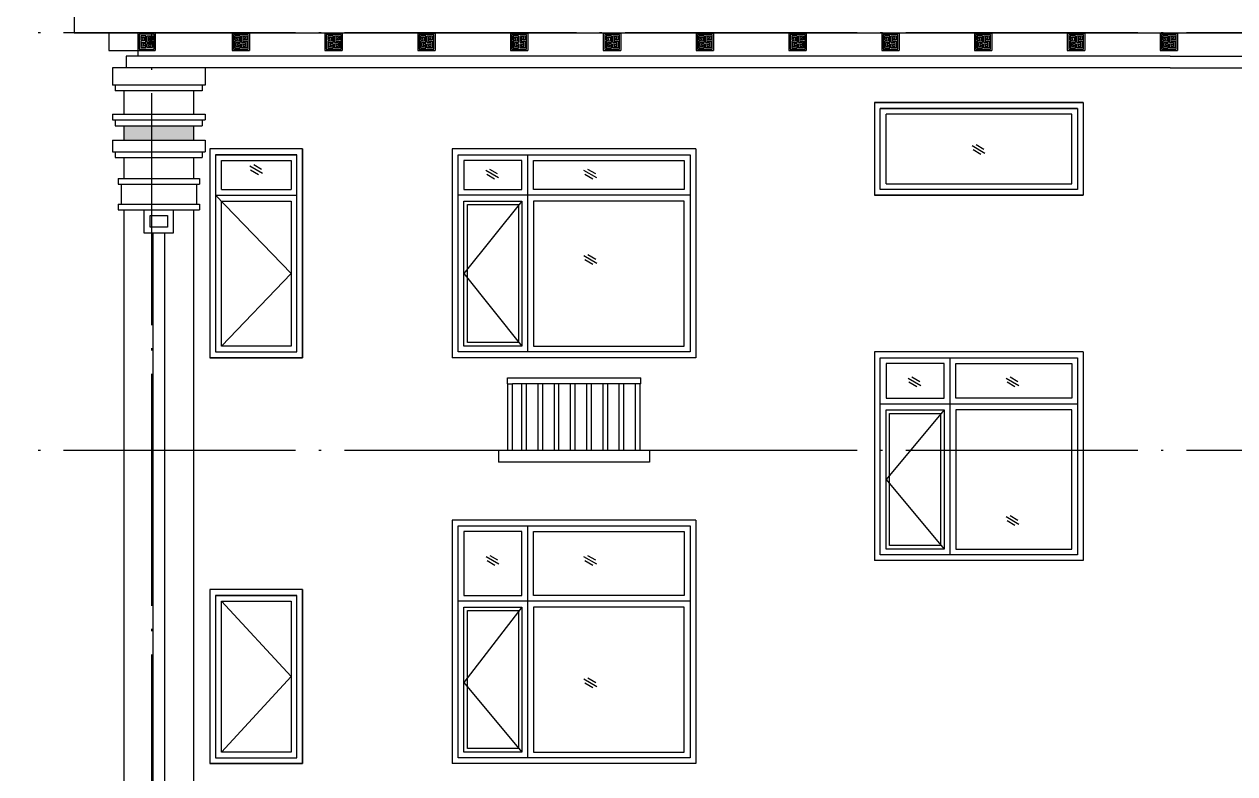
# Model space of a CAD drawing. Extents: x 44111 to 90315, y 4379 to 151689.
# Drawn here: x 60643 to 71079, y 97068 to 103531 of the extents above; entities that cross this region are included whole.
import ezdxf

# ---------------------------------------------------------------- set-up
doc = ezdxf.new("R2010")
doc.units = 0
doc.header["$LTSCALE"] = 1000
doc.header["$MEASUREMENT"] = 0
doc.linetypes.add('DOTE', pattern=[2.42, 2, -0.2, 0.02, -0.2])
for name, color, linetype in [('A-DOTE', 1, 'DOTE'), ('A-立面外墙材料填充', 8, 'Continuous'), ('A-立面看线', 50, 'Continuous'), ('J-LM-外墙材料分色', 249, 'Continuous'), ('J-LM-门窗框', 157, 'Continuous'), ('J-LM-门窗洞', 35, 'Continuous'), ('填充墙体', 8, 'Continuous')]:
    doc.layers.add(name, color=color, linetype=linetype)
doc.layers.add('细线', color=8, linetype='Continuous', lineweight=0)

# ---------------------------------------------------------------- blocks, each defined once
blk = doc.blocks.new('玻璃填')
for p, q in [((-55, -32), (55, 32)), ((-47, 2), (21, 42)), ((-21, -42), (47, -2))]:
    blk.add_line(p, q)

msp = doc.modelspace()

# ---------------------------------------------------------------- hatches: boundary and pattern name
at = {"layer": 'J-LM-外墙材料分色'}
h = msp.add_hatch(dxfattribs=at)
h.set_pattern_fill('大理石', color=159, scale=50)
h.set_pattern_definition([(41.9872125, (-591259.077, 755447.22), (299.9999956, 225.0000049), [4.804866, -1004.216925]), (68.1985905, (-591330.505, 755439.72), (149.9999999, 450.0000002), [17.30946, -1194.35262]), (60.945396, (-591334.077, 755431.15), (149.99998994, 225.0000064), [7.35402, -1536.99045]), (90, (-591330.5, 755437.58), (150, -9e-15), [2.142857, -222.85713]), (71.565051, (-591260.505, 755442.936), (3e-07, 225.0000005), [4.51754, -469.824105]), (171.469234, (-591260.505, 755442.936), (-149.9999995, 1.4e-06), [7.222767, -1509.5583]), (79.215702, (-591270.505, 755429.007), (150.00000075, 900.0000004), [15.269685, -1588.04715]), (62.1329961, (-591383.3624, 755497.5784), (599.99999271, 1125.0000044), [35.147284, -7345.78245]), (0, (-591381.2, 755530.57), (0, 225), [0, -150]), (64.9831065, (-591284.077, 755571.507), (300.00000076, 674.99999954), [23.647065, -2459.2947]), (81.4391104, (-591226.2196, 755482.5784), (299.999999483, 2024.99998723), [33.588522, -7020.0009]), (82.8749836, (-591309.077, 755502.936), (149.99999099, 1125.00000113), [17.276266, -3610.7397]), (76.75948, (-591324.077, 755455.793), (150.00000146, 674.99999948), [37.42339, -3892.0326]), (0, (-591347.46, 755455.9), (0, 225), [0, -150]), (0, (-591345.05, 755453.5), (0, 225), [0, -150]), (0, (-591328.18, 755465.54), (0, 225), [0, -150]), (0, (-591333, 755492.03), (0, 225), [0, -150]), (59.0362434, (-591315.505, 755492.221), (149.99998805, 225.00000645), [12.494896, -2611.4334]), (0, (-591309.1, 755502.52), (0, 225), [0, -150]), (0, (-591328.18, 755494.44), (0, 225), [0, -150]), (0, (-591320.95, 755508.9), (0, 225), [0, -150]), (0, (-591328.18, 755487.21), (0, 225), [0, -150]), (50.194429, (-591241.22, 755471.864), (150.0000001, 225.0000001), [5.57875, -1165.9587]), (90, (-591241.22, 755465.44), (150, -9e-15), [6.42857, -218.57142]), (43.6677801, (-591249.077, 755457.936), (450.00000034, 449.99999912), [10.862076, -2270.1738]), (90, (-591249.08, 755455.8), (150, -9e-15), [2.142857, -222.85713]), (39.805571, (-591255.505, 755450.436), (299.99999284, 225.00000885), [8.368125, -1748.93805]), (0, (-591277.57, 755465.54), (0, 225), [0, -150]), (0, (-591240.9, 755472.33), (0, 225), [0, -150]), (0, (-591240.9, 755472.33), (0, 225), [0, -150]), (29.3577535, (-591237.648, 755476.15), (449.9999991, 225.0000013), [13.112542, -1363.704435]), (0, (-591241.41, 755487.21), (0, 225), [0, -150]), (146.309932, (-591284.077, 755571.507), (-300.00000184, 224.9999961), [15.452362, -1607.0457]), (8.1301023, (-591300.505, 755541.507), (1499.99998944, 224.99999867), [15.152287, -3166.8282]), (47.8624052, (-591334.077, 755537.221), (600.000000265, 674.999999374), [20.22829, -4227.71235]), (14.6208739, (-591366.934, 755528.65), (899.99999752, 225.00000939), [33.956755, -3531.5025]), (0, (-591354.7, 755542.6), (0, 225), [0, -150]), (18.4349488, (-591306.934, 755520.078), (600.00000006, 224.9999993), [6.77631, -1416.248625]), (16.699244, (-591300.505, 755522.22), (149.999997, 1.24e-05), [3.72868, -779.294295]), (101.093723, (-591296.934, 755523.293), (-300.00000262, 1574.99998526), [18.561123, -3879.2748]), (0, (-591316.13, 755532.98), (0, 225), [0, -150]), (0, (-591300.58, 755541.93), (0, 225), [0, -150]), (0, (-591320.95, 755516.12), (0, 225), [0, -150]), (0, (-591340.23, 755564.29), (0, 225), [0, -150]), (0, (-591347.46, 755554.65), (0, 225), [0, -150]), (44.1449026, (-591309.077, 755568.293), (450.00000077, 449.99999998), [16.92194, -3536.6853]), (54.5829447, (-591320.505, 755552.221), (150.00000042, 224.99999911), [19.720626, -4121.6106]), (0, (-591308.87, 755568.44), (0, 225), [0, -150]), (0, (-591330.6, 755557.06), (0, 225), [0, -150]), (0, (-591308.87, 755568.44), (0, 225), [0, -150]), (0, (-591320.48, 755551.87), (0, 225), [0, -150]), (75.0685828, (-591285.505, 755543.65), (150, 675.0000002), [5.544348, -1158.76875]), (90, (-591284.08, 755549), (150, -9e-15), [22.5, -202.5]), (50.194429, (-591257.648, 755643.293), (150.0000001, 225.0000001), [5.57875, -1165.9587]), (0, (-591299.26, 755595.6), (0, 225), [0, -150]), (0, (-591294.44, 755593.2), (0, 225), [0, -150]), (0, (-591313.72, 755598), (0, 225), [0, -150]), (0, (-591289.62, 755624.5), (0, 225), [0, -150]), (53.1301023, (-591274.077, 755611.15), (150.00000021, 224.99999986), [10.714286, -2239.28565]), (90, (-591274.08, 755592.94), (150, -9e-15), [18.214285, -206.78571]), (0, (-591274.05, 755593.3), (0, 225), [0, -150]), (23.1985905, (-591262.648, 755641.15), (450.0000003, 225.0000001), [5.43984, -1136.926125]), (66.037511, (-591264.077, 755637.936), (150, 449.9999997), [3.51745, -735.14688]), (66.037511, (-591265.505, 755634.72), (150, 449.9999997), [3.51745, -735.14688]), (81.8698976, (-591267.648, 755619.721), (150.00000065, 1125.00000011), [15.152287, -3166.8282]), (90, (-591254.08, 755647.58), (150, -9e-15), [5.357144, -219.642855]), (0, (-591270.55, 755655.08), (0, 225), [0, -150])])
h.paths.add_polyline_path([(62103, 102656), (61743, 102656), (61743, 102531), (62103, 102531)])
h.paths.add_polyline_path([(61743, 102656), (61503, 102656), (61503, 102531), (61743, 102531)])
h.paths.add_polyline_path([(75743, 102656), (75503, 102656), (75503, 102531), (75743, 102531)])
h.paths.add_polyline_path([(75503, 102656), (75143, 102656), (75143, 102531), (75503, 102531)])

# ---------------------------------------------------------------- linework, layer by layer
at = {"layer": 'A-DOTE'}
for p, q in [((77503, 103456), (53743, 103456)), ((61743, 91257), (61743, 103456)), ((77503, 99856), (53743, 99856))]:
    msp.add_line(p, q, dxfattribs=at)
at = {"layer": 'A-立面外墙材料填充'}
for p, q in [((61623, 103457), (61623, 103456)), ((61623, 103456), (61623, 103306)), ((61623, 103456), (61623, 103306)), ((61623, 103456), (61773, 103456)), ((61634, 103445), (61634, 103317)), ((61634, 103445), (61634, 103317)), ((61762, 103445), (61634, 103445)), ((61692, 103432), (61647, 103432)), ((61647, 103432), (61647, 103398)), ((61692, 103375), (61692, 103432)), ((61692, 103375), (61692, 103432)), ((61704, 103375), (61704, 103432)), ((61704, 103432), (61750, 103432)), ((61704, 103375), (61704, 103432)), ((61750, 103432), (61750, 103398)), ((61762, 103317), (61762, 103445)), ((61762, 103317), (61762, 103445)), ((61773, 103456), (61773, 103306)), ((61773, 103456), (61773, 103306)), ((62435, 103455), (62435, 103305)), ((62435, 103455), (62585, 103455)), ((62447, 103443), (62447, 103316)), ((62574, 103443), (62447, 103443)), ((62505, 103431), (62459, 103431)), ((62459, 103431), (62459, 103397)), ((62505, 103374), (62505, 103431)), ((62517, 103431), (62562, 103431)), ((62517, 103374), (62517, 103431)), ((62562, 103431), (62562, 103397)), ((62574, 103316), (62574, 103443)), ((62585, 103455), (62585, 103305)), ((63235, 103455), (63235, 103305)), ((63235, 103455), (63385, 103455)), ((63247, 103443), (63247, 103316)), ((63374, 103443), (63247, 103443)), ((63305, 103431), (63259, 103431)), ((63259, 103431), (63259, 103397)), ((63305, 103374), (63305, 103431)), ((63317, 103431), (63362, 103431)), ((63317, 103374), (63317, 103431)), ((63362, 103431), (63362, 103397)), ((63374, 103316), (63374, 103443)), ((63385, 103455), (63385, 103305)), ((64035, 103455), (64035, 103305)), ((64035, 103455), (64185, 103455)), ((64047, 103443), (64047, 103316)), ((64174, 103443), (64047, 103443)), ((64105, 103431), (64059, 103431)), ((64059, 103431), (64059, 103397)), ((64105, 103374), (64105, 103431)), ((64117, 103431), (64162, 103431)), ((64117, 103374), (64117, 103431)), ((64162, 103431), (64162, 103397)), ((64174, 103316), (64174, 103443)), ((64185, 103455), (64185, 103305)), ((64835, 103455), (64835, 103305)), ((64835, 103455), (64985, 103455)), ((64847, 103443), (64847, 103316)), ((64974, 103443), (64847, 103443)), ((64905, 103431), (64859, 103431)), ((64859, 103431), (64859, 103397)), ((64905, 103374), (64905, 103431)), ((64917, 103431), (64962, 103431)), ((64917, 103374), (64917, 103431)), ((64962, 103431), (64962, 103397)), ((64974, 103316), (64974, 103443)), ((64985, 103455), (64985, 103305)), ((65635, 103455), (65635, 103305)), ((65635, 103455), (65785, 103455)), ((65647, 103443), (65647, 103316)), ((65774, 103443), (65647, 103443)), ((65705, 103431), (65659, 103431)), ((65659, 103431), (65659, 103397)), ((65705, 103374), (65705, 103431)), ((65717, 103431), (65762, 103431)), ((65717, 103374), (65717, 103431)), ((65762, 103431), (65762, 103397)), ((65774, 103316), (65774, 103443)), ((65785, 103455), (65785, 103305)), ((66435, 103455), (66435, 103305)), ((66435, 103455), (66585, 103455)), ((66447, 103443), (66447, 103316)), ((66574, 103443), (66447, 103443)), ((66505, 103431), (66459, 103431)), ((66459, 103431), (66459, 103397)), ((66505, 103374), (66505, 103431)), ((66517, 103431), (66562, 103431)), ((66517, 103374), (66517, 103431)), ((66562, 103431), (66562, 103397)), ((66574, 103316), (66574, 103443)), ((66585, 103455), (66585, 103305)), ((67235, 103455), (67235, 103305)), ((67235, 103455), (67385, 103455)), ((67247, 103443), (67247, 103316)), ((67374, 103443), (67247, 103443)), ((67305, 103431), (67259, 103431)), ((67259, 103431), (67259, 103397)), ((67305, 103374), (67305, 103431)), ((67317, 103431), (67362, 103431)), ((67317, 103374), (67317, 103431)), ((67362, 103431), (67362, 103397)), ((67374, 103316), (67374, 103443)), ((67385, 103455), (67385, 103305)), ((68035, 103455), (68035, 103305)), ((68035, 103455), (68185, 103455)), ((68047, 103443), (68047, 103316)), ((68174, 103443), (68047, 103443)), ((68105, 103431), (68059, 103431)), ((68059, 103431), (68059, 103397)), ((68105, 103374), (68105, 103431)), ((68117, 103431), (68162, 103431)), ((68117, 103374), (68117, 103431)), ((68162, 103431), (68162, 103397)), ((68174, 103316), (68174, 103443)), ((68185, 103455), (68185, 103305)), ((68835, 103455), (68835, 103305)), ((68835, 103455), (68985, 103455)), ((68847, 103443), (68847, 103316)), ((68974, 103443), (68847, 103443)), ((68905, 103431), (68859, 103431)), ((68859, 103431), (68859, 103397)), ((68905, 103374), (68905, 103431)), ((68917, 103431), (68962, 103431)), ((68917, 103374), (68917, 103431)), ((68962, 103431), (68962, 103397)), ((68974, 103316), (68974, 103443)), ((68985, 103455), (68985, 103305)), ((69635, 103455), (69635, 103305)), ((69635, 103455), (69785, 103455)), ((69647, 103443), (69647, 103316)), ((69774, 103443), (69647, 103443)), ((69705, 103431), (69659, 103431)), ((69659, 103431), (69659, 103397)), ((69705, 103374), (69705, 103431)), ((69717, 103431), (69762, 103431)), ((69717, 103374), (69717, 103431)), ((69762, 103431), (69762, 103397)), ((69774, 103316), (69774, 103443)), ((69785, 103455), (69785, 103305)), ((70435, 103455), (70435, 103305)), ((70435, 103455), (70585, 103455)), ((70447, 103443), (70447, 103316)), ((70574, 103443), (70447, 103443)), ((70505, 103431), (70459, 103431)), ((70459, 103431), (70459, 103397)), ((70505, 103374), (70505, 103431)), ((70517, 103431), (70562, 103431)), ((70517, 103374), (70517, 103431)), ((70562, 103431), (70562, 103397)), ((70574, 103316), (70574, 103443)), ((70585, 103455), (70585, 103305)), ((61647, 103398), (61669, 103398)), ((61647, 103387), (61647, 103330)), ((61681, 103387), (61647, 103387)), ((61647, 103387), (61647, 103330)), ((61681, 103387), (61647, 103387)), ((61647, 103330), (61692, 103330)), ((61647, 103330), (61692, 103330)), ((61658, 103410), (61658, 103421)), ((61658, 103421), (61681, 103421)), ((61669, 103410), (61658, 103410)), ((61658, 103341), (61658, 103375)), ((61658, 103375), (61692, 103375)), ((61658, 103341), (61658, 103375)), ((61658, 103375), (61692, 103375)), ((61681, 103341), (61658, 103341)), ((61681, 103341), (61658, 103341)), ((61668, 103364), (61668, 103353)), ((61692, 103364), (61668, 103364)), ((61668, 103364), (61668, 103353)), ((61692, 103364), (61668, 103364)), ((61668, 103353), (61681, 103353)), ((61668, 103353), (61681, 103353)), ((61669, 103398), (61669, 103410)), ((61681, 103421), (61681, 103387)), ((61681, 103421), (61681, 103387)), ((61681, 103353), (61681, 103341)), ((61681, 103353), (61681, 103341)), ((61692, 103330), (61692, 103364)), ((61692, 103330), (61692, 103364)), ((61738, 103375), (61704, 103375)), ((61738, 103375), (61704, 103375)), ((61704, 103364), (61728, 103364)), ((61704, 103330), (61704, 103364)), ((61704, 103364), (61728, 103364)), ((61704, 103330), (61704, 103364)), ((61750, 103330), (61704, 103330)), ((61750, 103330), (61704, 103330)), ((61715, 103421), (61715, 103387)), ((61715, 103421), (61715, 103387)), ((61738, 103421), (61715, 103421)), ((61715, 103387), (61750, 103387)), ((61715, 103387), (61750, 103387)), ((61715, 103353), (61715, 103341)), ((61728, 103353), (61715, 103353)), ((61715, 103353), (61715, 103341)), ((61728, 103353), (61715, 103353)), ((61715, 103341), (61738, 103341)), ((61715, 103341), (61738, 103341)), ((61727, 103410), (61738, 103410)), ((61727, 103398), (61727, 103410)), ((61750, 103398), (61727, 103398)), ((61728, 103364), (61728, 103353)), ((61728, 103364), (61728, 103353)), ((61738, 103410), (61738, 103421)), ((61738, 103341), (61738, 103375)), ((61738, 103341), (61738, 103375)), ((61750, 103387), (61750, 103330)), ((61750, 103387), (61750, 103330)), ((62459, 103397), (62481, 103397)), ((62459, 103385), (62459, 103329)), ((62493, 103385), (62459, 103385)), ((62459, 103329), (62505, 103329)), ((62470, 103409), (62470, 103419)), ((62470, 103419), (62493, 103419)), ((62481, 103409), (62470, 103409)), ((62470, 103340), (62470, 103374)), ((62470, 103374), (62505, 103374)), ((62493, 103340), (62470, 103340)), ((62481, 103397), (62481, 103409)), ((62481, 103363), (62481, 103351)), ((62505, 103363), (62481, 103363)), ((62481, 103351), (62493, 103351)), ((62493, 103419), (62493, 103385)), ((62493, 103351), (62493, 103340)), ((62505, 103329), (62505, 103363)), ((62551, 103374), (62517, 103374)), ((62517, 103363), (62540, 103363)), ((62517, 103329), (62517, 103363)), ((62562, 103329), (62517, 103329)), ((62528, 103419), (62528, 103385)), ((62551, 103419), (62528, 103419)), ((62528, 103385), (62562, 103385)), ((62528, 103351), (62528, 103340)), ((62540, 103351), (62528, 103351)), ((62528, 103340), (62551, 103340)), ((62540, 103409), (62551, 103409)), ((62540, 103397), (62540, 103409)), ((62562, 103397), (62540, 103397)), ((62540, 103363), (62540, 103351)), ((62551, 103409), (62551, 103419)), ((62551, 103340), (62551, 103374)), ((62562, 103385), (62562, 103329)), ((63259, 103397), (63281, 103397)), ((63259, 103385), (63259, 103329)), ((63293, 103385), (63259, 103385)), ((63259, 103329), (63305, 103329)), ((63270, 103409), (63270, 103419)), ((63270, 103419), (63293, 103419)), ((63281, 103409), (63270, 103409)), ((63270, 103340), (63270, 103374)), ((63270, 103374), (63305, 103374)), ((63293, 103340), (63270, 103340)), ((63281, 103397), (63281, 103409)), ((63281, 103363), (63281, 103351)), ((63305, 103363), (63281, 103363)), ((63281, 103351), (63293, 103351)), ((63293, 103419), (63293, 103385)), ((63293, 103351), (63293, 103340)), ((63305, 103329), (63305, 103363)), ((63351, 103374), (63317, 103374)), ((63317, 103363), (63340, 103363)), ((63317, 103329), (63317, 103363)), ((63362, 103329), (63317, 103329)), ((63328, 103419), (63328, 103385)), ((63351, 103419), (63328, 103419)), ((63328, 103385), (63362, 103385)), ((63328, 103351), (63328, 103340)), ((63340, 103351), (63328, 103351)), ((63328, 103340), (63351, 103340)), ((63340, 103409), (63351, 103409)), ((63340, 103397), (63340, 103409)), ((63362, 103397), (63340, 103397)), ((63340, 103363), (63340, 103351)), ((63351, 103409), (63351, 103419)), ((63351, 103340), (63351, 103374)), ((63362, 103385), (63362, 103329)), ((64059, 103397), (64081, 103397)), ((64059, 103385), (64059, 103329)), ((64093, 103385), (64059, 103385)), ((64059, 103329), (64105, 103329)), ((64070, 103409), (64070, 103419)), ((64070, 103419), (64093, 103419)), ((64081, 103409), (64070, 103409)), ((64070, 103340), (64070, 103374)), ((64070, 103374), (64105, 103374)), ((64093, 103340), (64070, 103340)), ((64081, 103397), (64081, 103409)), ((64081, 103363), (64081, 103351)), ((64105, 103363), (64081, 103363)), ((64081, 103351), (64093, 103351)), ((64093, 103419), (64093, 103385)), ((64093, 103351), (64093, 103340)), ((64105, 103329), (64105, 103363)), ((64151, 103374), (64117, 103374)), ((64117, 103363), (64140, 103363)), ((64117, 103329), (64117, 103363)), ((64162, 103329), (64117, 103329)), ((64128, 103419), (64128, 103385)), ((64151, 103419), (64128, 103419)), ((64128, 103385), (64162, 103385)), ((64128, 103351), (64128, 103340)), ((64140, 103351), (64128, 103351)), ((64128, 103340), (64151, 103340)), ((64140, 103409), (64151, 103409)), ((64140, 103397), (64140, 103409)), ((64162, 103397), (64140, 103397)), ((64140, 103363), (64140, 103351)), ((64151, 103409), (64151, 103419)), ((64151, 103340), (64151, 103374)), ((64162, 103385), (64162, 103329)), ((64859, 103397), (64881, 103397)), ((64859, 103385), (64859, 103329)), ((64893, 103385), (64859, 103385)), ((64859, 103329), (64905, 103329)), ((64870, 103409), (64870, 103419)), ((64870, 103419), (64893, 103419)), ((64881, 103409), (64870, 103409)), ((64870, 103340), (64870, 103374)), ((64870, 103374), (64905, 103374)), ((64893, 103340), (64870, 103340)), ((64881, 103397), (64881, 103409)), ((64881, 103363), (64881, 103351)), ((64905, 103363), (64881, 103363)), ((64881, 103351), (64893, 103351)), ((64893, 103419), (64893, 103385)), ((64893, 103351), (64893, 103340)), ((64905, 103329), (64905, 103363)), ((64951, 103374), (64917, 103374)), ((64917, 103363), (64940, 103363)), ((64917, 103329), (64917, 103363)), ((64962, 103329), (64917, 103329)), ((64928, 103419), (64928, 103385)), ((64951, 103419), (64928, 103419)), ((64928, 103385), (64962, 103385)), ((64928, 103351), (64928, 103340)), ((64940, 103351), (64928, 103351)), ((64928, 103340), (64951, 103340)), ((64940, 103409), (64951, 103409)), ((64940, 103397), (64940, 103409)), ((64962, 103397), (64940, 103397)), ((64940, 103363), (64940, 103351)), ((64951, 103409), (64951, 103419)), ((64951, 103340), (64951, 103374)), ((64962, 103385), (64962, 103329)), ((65659, 103397), (65681, 103397)), ((65659, 103385), (65659, 103329)), ((65693, 103385), (65659, 103385)), ((65659, 103329), (65705, 103329)), ((65670, 103409), (65670, 103419)), ((65670, 103419), (65693, 103419)), ((65681, 103409), (65670, 103409)), ((65670, 103340), (65670, 103374)), ((65670, 103374), (65705, 103374)), ((65693, 103340), (65670, 103340)), ((65681, 103397), (65681, 103409)), ((65681, 103363), (65681, 103351)), ((65705, 103363), (65681, 103363)), ((65681, 103351), (65693, 103351)), ((65693, 103419), (65693, 103385)), ((65693, 103351), (65693, 103340)), ((65705, 103329), (65705, 103363)), ((65751, 103374), (65717, 103374)), ((65717, 103363), (65740, 103363)), ((65717, 103329), (65717, 103363)), ((65762, 103329), (65717, 103329)), ((65728, 103419), (65728, 103385)), ((65751, 103419), (65728, 103419)), ((65728, 103385), (65762, 103385)), ((65728, 103351), (65728, 103340)), ((65740, 103351), (65728, 103351)), ((65728, 103340), (65751, 103340)), ((65740, 103409), (65751, 103409)), ((65740, 103397), (65740, 103409)), ((65762, 103397), (65740, 103397)), ((65740, 103363), (65740, 103351)), ((65751, 103409), (65751, 103419)), ((65751, 103340), (65751, 103374)), ((65762, 103385), (65762, 103329)), ((66459, 103397), (66481, 103397)), ((66459, 103385), (66459, 103329)), ((66493, 103385), (66459, 103385)), ((66459, 103329), (66505, 103329)), ((66470, 103409), (66470, 103419)), ((66470, 103419), (66493, 103419)), ((66481, 103409), (66470, 103409)), ((66470, 103340), (66470, 103374)), ((66470, 103374), (66505, 103374)), ((66493, 103340), (66470, 103340)), ((66481, 103397), (66481, 103409)), ((66481, 103363), (66481, 103351)), ((66505, 103363), (66481, 103363)), ((66481, 103351), (66493, 103351)), ((66493, 103419), (66493, 103385)), ((66493, 103351), (66493, 103340)), ((66505, 103329), (66505, 103363)), ((66551, 103374), (66517, 103374)), ((66517, 103363), (66540, 103363)), ((66517, 103329), (66517, 103363)), ((66562, 103329), (66517, 103329)), ((66528, 103419), (66528, 103385)), ((66551, 103419), (66528, 103419)), ((66528, 103385), (66562, 103385)), ((66528, 103351), (66528, 103340)), ((66540, 103351), (66528, 103351)), ((66528, 103340), (66551, 103340)), ((66540, 103409), (66551, 103409)), ((66540, 103397), (66540, 103409)), ((66562, 103397), (66540, 103397)), ((66540, 103363), (66540, 103351)), ((66551, 103409), (66551, 103419)), ((66551, 103340), (66551, 103374)), ((66562, 103385), (66562, 103329)), ((67259, 103397), (67281, 103397)), ((67259, 103385), (67259, 103329)), ((67293, 103385), (67259, 103385)), ((67259, 103329), (67305, 103329)), ((67270, 103409), (67270, 103419)), ((67270, 103419), (67293, 103419)), ((67281, 103409), (67270, 103409)), ((67270, 103340), (67270, 103374)), ((67270, 103374), (67305, 103374)), ((67293, 103340), (67270, 103340)), ((67281, 103397), (67281, 103409)), ((67281, 103363), (67281, 103351)), ((67305, 103363), (67281, 103363)), ((67281, 103351), (67293, 103351)), ((67293, 103419), (67293, 103385)), ((67293, 103351), (67293, 103340)), ((67305, 103329), (67305, 103363)), ((67351, 103374), (67317, 103374)), ((67317, 103363), (67340, 103363)), ((67317, 103329), (67317, 103363)), ((67362, 103329), (67317, 103329)), ((67328, 103419), (67328, 103385)), ((67351, 103419), (67328, 103419)), ((67328, 103385), (67362, 103385)), ((67328, 103351), (67328, 103340)), ((67340, 103351), (67328, 103351)), ((67328, 103340), (67351, 103340)), ((67340, 103409), (67351, 103409)), ((67340, 103397), (67340, 103409)), ((67362, 103397), (67340, 103397)), ((67340, 103363), (67340, 103351)), ((67351, 103409), (67351, 103419)), ((67351, 103340), (67351, 103374)), ((67362, 103385), (67362, 103329)), ((68059, 103397), (68081, 103397)), ((68059, 103385), (68059, 103329)), ((68093, 103385), (68059, 103385)), ((68059, 103329), (68105, 103329)), ((68070, 103409), (68070, 103419)), ((68070, 103419), (68093, 103419)), ((68081, 103409), (68070, 103409)), ((68070, 103340), (68070, 103374)), ((68070, 103374), (68105, 103374)), ((68093, 103340), (68070, 103340)), ((68081, 103397), (68081, 103409)), ((68081, 103363), (68081, 103351)), ((68105, 103363), (68081, 103363)), ((68081, 103351), (68093, 103351)), ((68093, 103419), (68093, 103385)), ((68093, 103351), (68093, 103340)), ((68105, 103329), (68105, 103363)), ((68151, 103374), (68117, 103374)), ((68117, 103363), (68140, 103363)), ((68117, 103329), (68117, 103363)), ((68162, 103329), (68117, 103329)), ((68128, 103419), (68128, 103385)), ((68151, 103419), (68128, 103419)), ((68128, 103385), (68162, 103385)), ((68128, 103351), (68128, 103340)), ((68140, 103351), (68128, 103351)), ((68128, 103340), (68151, 103340)), ((68140, 103409), (68151, 103409)), ((68140, 103397), (68140, 103409)), ((68162, 103397), (68140, 103397)), ((68140, 103363), (68140, 103351)), ((68151, 103409), (68151, 103419)), ((68151, 103340), (68151, 103374)), ((68162, 103385), (68162, 103329)), ((68859, 103397), (68881, 103397)), ((68859, 103385), (68859, 103329)), ((68893, 103385), (68859, 103385)), ((68859, 103329), (68905, 103329)), ((68870, 103409), (68870, 103419)), ((68870, 103419), (68893, 103419)), ((68881, 103409), (68870, 103409)), ((68870, 103340), (68870, 103374)), ((68870, 103374), (68905, 103374)), ((68893, 103340), (68870, 103340)), ((68881, 103397), (68881, 103409)), ((68881, 103363), (68881, 103351)), ((68905, 103363), (68881, 103363)), ((68881, 103351), (68893, 103351)), ((68893, 103419), (68893, 103385)), ((68893, 103351), (68893, 103340)), ((68905, 103329), (68905, 103363)), ((68951, 103374), (68917, 103374)), ((68917, 103363), (68940, 103363)), ((68917, 103329), (68917, 103363)), ((68962, 103329), (68917, 103329)), ((68928, 103419), (68928, 103385)), ((68951, 103419), (68928, 103419)), ((68928, 103385), (68962, 103385)), ((68928, 103351), (68928, 103340)), ((68940, 103351), (68928, 103351)), ((68928, 103340), (68951, 103340)), ((68940, 103409), (68951, 103409)), ((68940, 103397), (68940, 103409)), ((68962, 103397), (68940, 103397)), ((68940, 103363), (68940, 103351)), ((68951, 103409), (68951, 103419)), ((68951, 103340), (68951, 103374)), ((68962, 103385), (68962, 103329)), ((69659, 103397), (69681, 103397)), ((69659, 103385), (69659, 103329)), ((69693, 103385), (69659, 103385)), ((69659, 103329), (69705, 103329)), ((69670, 103409), (69670, 103419)), ((69670, 103419), (69693, 103419)), ((69681, 103409), (69670, 103409)), ((69670, 103340), (69670, 103374)), ((69670, 103374), (69705, 103374)), ((69693, 103340), (69670, 103340)), ((69681, 103397), (69681, 103409)), ((69681, 103363), (69681, 103351)), ((69705, 103363), (69681, 103363)), ((69681, 103351), (69693, 103351)), ((69693, 103419), (69693, 103385)), ((69693, 103351), (69693, 103340)), ((69705, 103329), (69705, 103363)), ((69751, 103374), (69717, 103374)), ((69717, 103363), (69740, 103363)), ((69717, 103329), (69717, 103363)), ((69762, 103329), (69717, 103329)), ((69728, 103419), (69728, 103385)), ((69751, 103419), (69728, 103419)), ((69728, 103385), (69762, 103385)), ((69728, 103351), (69728, 103340)), ((69740, 103351), (69728, 103351)), ((69728, 103340), (69751, 103340)), ((69740, 103409), (69751, 103409)), ((69740, 103397), (69740, 103409)), ((69762, 103397), (69740, 103397)), ((69740, 103363), (69740, 103351)), ((69751, 103409), (69751, 103419)), ((69751, 103340), (69751, 103374)), ((69762, 103385), (69762, 103329)), ((70459, 103397), (70481, 103397)), ((70459, 103385), (70459, 103329)), ((70493, 103385), (70459, 103385)), ((70459, 103329), (70505, 103329)), ((70470, 103409), (70470, 103419)), ((70470, 103419), (70493, 103419)), ((70481, 103409), (70470, 103409)), ((70470, 103340), (70470, 103374)), ((70470, 103374), (70505, 103374)), ((70493, 103340), (70470, 103340)), ((70481, 103397), (70481, 103409)), ((70481, 103363), (70481, 103351)), ((70505, 103363), (70481, 103363)), ((70481, 103351), (70493, 103351)), ((70493, 103419), (70493, 103385)), ((70493, 103351), (70493, 103340)), ((70505, 103329), (70505, 103363)), ((70551, 103374), (70517, 103374)), ((70517, 103363), (70540, 103363)), ((70517, 103329), (70517, 103363)), ((70562, 103329), (70517, 103329)), ((70528, 103419), (70528, 103385)), ((70551, 103419), (70528, 103419)), ((70528, 103385), (70562, 103385)), ((70528, 103351), (70528, 103340)), ((70540, 103351), (70528, 103351)), ((70528, 103340), (70551, 103340)), ((70540, 103409), (70551, 103409)), ((70540, 103397), (70540, 103409)), ((70562, 103397), (70540, 103397)), ((70540, 103363), (70540, 103351)), ((70551, 103409), (70551, 103419)), ((70551, 103340), (70551, 103374)), ((70562, 103385), (70562, 103329)), ((61623, 103306), (61773, 103306)), ((61623, 103306), (61773, 103306)), ((61634, 103317), (61762, 103317)), ((61634, 103317), (61762, 103317)), ((62435, 103305), (62585, 103305)), ((62447, 103316), (62574, 103316)), ((63235, 103305), (63385, 103305)), ((63247, 103316), (63374, 103316)), ((64035, 103305), (64185, 103305)), ((64047, 103316), (64174, 103316)), ((64835, 103305), (64985, 103305)), ((64847, 103316), (64974, 103316)), ((65635, 103305), (65785, 103305)), ((65647, 103316), (65774, 103316)), ((66435, 103305), (66585, 103305)), ((66447, 103316), (66574, 103316)), ((67235, 103305), (67385, 103305)), ((67247, 103316), (67374, 103316)), ((68035, 103305), (68185, 103305)), ((68047, 103316), (68174, 103316)), ((68835, 103305), (68985, 103305)), ((68847, 103316), (68974, 103316)), ((69635, 103305), (69785, 103305)), ((69647, 103316), (69774, 103316)), ((70435, 103305), (70585, 103305)), ((70447, 103316), (70574, 103316))]:
    msp.add_line(p, q, dxfattribs=at)
at = {"layer": 'A-立面看线'}
for p, q in [((61073, 103606), (61073, 103456)), ((61073, 103456), (76173, 103456)), ((61373, 103456), (61373, 103306)), ((61923, 103456), (61373, 103456)), ((61373, 103306), (61623, 103306)), ((61523, 103256), (61523, 103156)), ((70523, 103256), (61523, 103256)), ((61623, 103306), (61623, 103256)), ((70523, 103256), (75723, 103256)), ((61403, 103156), (61403, 103006)), ((70523, 103156), (61403, 103156)), ((62203, 103156), (62203, 103006)), ((70523, 103156), (75843, 103156)), ((62203, 103006), (61403, 103006)), ((61428, 103006), (61428, 102956)), ((62178, 103006), (62178, 102956)), ((62178, 102956), (61428, 102956)), ((61503, 102956), (61503, 102756)), ((62103, 102956), (62103, 102756)), ((61403, 102756), (61403, 102706)), ((61403, 102756), (62203, 102756)), ((61403, 102706), (62203, 102706)), ((61428, 102706), (61428, 102656)), ((62178, 102706), (62178, 102656)), ((62203, 102756), (62203, 102706)), ((61428, 102656), (62178, 102656)), ((61503, 102656), (61503, 102531)), ((62103, 102656), (62103, 102531)), ((61403, 102531), (62203, 102531)), ((61403, 102531), (61403, 102431)), ((62203, 102531), (62203, 102431)), ((61403, 102431), (62203, 102431)), ((61428, 102431), (61428, 102381)), ((61428, 102381), (62178, 102381)), ((61503, 102381), (61503, 102201)), ((62103, 102381), (62103, 102201)), ((62178, 102431), (62178, 102381)), ((61453, 102201), (62153, 102201)), ((61453, 102201), (61453, 102151)), ((62153, 102201), (62153, 102151)), ((61453, 102151), (62153, 102151)), ((61478, 102151), (61478, 101981)), ((62128, 102151), (62128, 101981)), ((61453, 101981), (62153, 101981)), ((61453, 101981), (61453, 101931)), ((62153, 101981), (62153, 101931)), ((61453, 101931), (62153, 101931)), ((61503, 101931), (61503, 92756)), ((61678, 101731), (61678, 101931)), ((61728, 101881), (61878, 101881)), ((61728, 101781), (61728, 101881)), ((61878, 101881), (61878, 101781)), ((61928, 101931), (61928, 101731)), ((62103, 101931), (62103, 92756)), ((61878, 101781), (61728, 101781)), ((61928, 101731), (61678, 101731)), ((61753, 101731), (61753, 92756)), ((61853, 101731), (61853, 92756))]:
    msp.add_line(p, q, dxfattribs=at)
at = {"layer": 'J-LM-门窗框'}
for p, q in [((68023, 102106), (68023, 102806)), ((68023, 102806), (69723, 102806)), ((69723, 102806), (68023, 102806)), ((69723, 102806), (69723, 102106)), ((69723, 102806), (69723, 102106)), ((69673, 102756), (68073, 102756)), ((68073, 102156), (68073, 102756)), ((69673, 102156), (69673, 102756)), ((62293, 102406), (62993, 102406)), ((64983, 102406), (64983, 100706)), ((66383, 102406), (66383, 100706)), ((62343, 102106), (62343, 102356)), ((62343, 102356), (62943, 102356)), ((62943, 102356), (62943, 102106)), ((62343, 102106), (62943, 102106)), ((69723, 102106), (68023, 102106)), ((68623, 102106), (68023, 102106)), ((68073, 102156), (69673, 102156)), ((69723, 102106), (69723, 102106)), ((62293, 102056), (62993, 102056)), ((62293, 102056), (62993, 102056)), ((62343, 100756), (62343, 102006)), ((62343, 102006), (62943, 102006)), ((62943, 102006), (62943, 100756)), ((66383, 102056), (64383, 102056)), ((66333, 102006), (65033, 102006)), ((65033, 102006), (65033, 100756)), ((66333, 100756), (66333, 102006)), ((62943, 100756), (62343, 100756)), ((65033, 100756), (66333, 100756)), ((64983, 100706), (64383, 100706)), ((66383, 100706), (66383, 100706)), ((68623, 100656), (68623, 98956)), ((69723, 100656), (69723, 98956)), ((69723, 100256), (68023, 100256)), ((69673, 100206), (68673, 100206)), ((68673, 100206), (68673, 99006)), ((69673, 99006), (69673, 100206)), ((64983, 99206), (64983, 97206)), ((66383, 99206), (66383, 97206)), ((68623, 98956), (68023, 98956)), ((68673, 99006), (69673, 99006)), ((69723, 98956), (69723, 98956)), ((62993, 98656), (62293, 98656)), ((62293, 98606), (62993, 98606)), ((62293, 98606), (62993, 98606)), ((62293, 98606), (62993, 98606)), ((62343, 97256), (62343, 98556)), ((62343, 98556), (62943, 98556)), ((62343, 98556), (62943, 98556)), ((62943, 98556), (62943, 97256)), ((66383, 98556), (64383, 98556)), ((66333, 98506), (65033, 98506)), ((65033, 98506), (65033, 97256)), ((66333, 97256), (66333, 98506)), ((62943, 97256), (62343, 97256)), ((64983, 97206), (64383, 97206)), ((65033, 97256), (66333, 97256)), ((66383, 97206), (66383, 97206))]:
    msp.add_line(p, q, dxfattribs=at)
for points in [[(62993, 102056), (62993, 102406), (62293, 102406), (62293, 102056)], [(62293, 102056), (62293, 100706), (62993, 100706), (62993, 102056)], [(62343, 100756), (62943, 101381), (62293, 102056)], [(64933, 102006), (64433, 101381), (64933, 100756)], [(68573, 100206), (68073, 99606), (68573, 99006)], [(62293, 98606), (62293, 97206), (62993, 97206), (62993, 98606)], [(62993, 98606), (62993, 98606), (62293, 98606), (62293, 98606)], [(62343, 97256), (62943, 97906), (62343, 98556)], [(64933, 98506), (64433, 97856), (64933, 97256)]]:
    msp.add_lwpolyline(points, dxfattribs=at)
for points in [[(66383, 100706), (64383, 100706), (64383, 102406), (66383, 102406)], [(64933, 102356), (64433, 102356), (64433, 102106), (64933, 102106)], [(66333, 102106), (65033, 102106), (65033, 102356), (66333, 102356)], [(64933, 100756), (64433, 100756), (64433, 102006), (64933, 102006)], [(64903, 100786), (64463, 100786), (64463, 101976), (64903, 101976)], [(69723, 98956), (68023, 98956), (68023, 100656), (69723, 100656)], [(68573, 100606), (68073, 100606), (68073, 100306), (68573, 100306)], [(69673, 100306), (68673, 100306), (68673, 100606), (69673, 100606)], [(68573, 99006), (68073, 99006), (68073, 100206), (68573, 100206)], [(68543, 99036), (68103, 99036), (68103, 100176), (68543, 100176)], [(66383, 97206), (64383, 97206), (64383, 99206), (66383, 99206)], [(64933, 99156), (64433, 99156), (64433, 98606), (64933, 98606)], [(66333, 98606), (65033, 98606), (65033, 99156), (66333, 99156)], [(64933, 97256), (64433, 97256), (64433, 98506), (64933, 98506)], [(64903, 97286), (64463, 97286), (64463, 98476), (64903, 98476)]]:
    msp.add_lwpolyline(points, close=True, dxfattribs=at)
at = {"layer": 'J-LM-门窗洞'}
for p, q in [((67973, 102856), (67973, 102056)), ((67973, 102856), (69773, 102856)), ((69773, 102856), (67973, 102856)), ((67973, 102856), (67973, 102056)), ((67973, 102856), (67973, 102056)), ((69773, 102856), (67973, 102856)), ((67973, 102856), (67973, 102056)), ((69773, 102856), (69773, 102056)), ((69773, 102856), (69773, 102056)), ((69773, 102856), (69773, 102056)), ((69773, 102856), (69773, 102056)), ((63043, 102456), (62243, 102456)), ((63043, 102456), (62243, 102456)), ((62243, 102456), (62243, 100656)), ((63043, 102456), (63043, 100656)), ((63043, 102456), (63043, 100656)), ((63043, 100656), (63043, 102456)), ((64333, 102456), (64333, 100656)), ((66433, 102456), (64333, 102456)), ((64333, 102456), (64333, 100656)), ((66433, 102456), (64333, 102456)), ((64333, 102456), (64333, 100656)), ((66433, 102456), (66433, 100656)), ((66433, 102456), (66433, 100656)), ((66433, 102456), (66433, 100656)), ((67973, 102056), (69773, 102056)), ((69773, 102056), (67973, 102056)), ((69773, 102056), (67973, 102056)), ((63043, 100656), (62243, 100656)), ((62243, 100656), (63043, 100656)), ((66433, 100656), (64333, 100656)), ((66433, 100656), (64333, 100656)), ((69773, 100706), (67973, 100706)), ((67973, 100706), (67973, 98906)), ((67973, 100706), (67973, 98906)), ((69773, 100706), (67973, 100706)), ((67973, 100706), (67973, 98906)), ((69773, 100706), (67973, 100706)), ((67973, 100706), (67973, 98906)), ((69773, 100706), (69773, 98906)), ((69773, 100706), (69773, 98906)), ((69773, 100706), (69773, 98906)), ((69773, 100706), (69773, 98906)), ((64808, 100431), (64808, 100481)), ((64808, 100481), (65958, 100481)), ((64808, 100431), (64813, 100431)), ((64813, 99856), (64813, 100431)), ((64813, 100431), (64853, 100431)), ((64853, 99856), (64853, 100431)), ((65958, 100431), (64853, 100431)), ((64933, 99856), (64933, 100431)), ((64973, 99856), (64973, 100431)), ((65073, 99856), (65073, 100431)), ((65113, 99856), (65113, 100431)), ((65213, 99856), (65213, 100431)), ((65253, 99856), (65253, 100431)), ((65353, 99856), (65353, 100431)), ((65393, 99856), (65393, 100431)), ((65493, 99856), (65493, 100431)), ((65533, 99856), (65533, 100431)), ((65633, 99856), (65633, 100431)), ((65673, 99856), (65673, 100431)), ((65773, 99856), (65773, 100431)), ((65813, 99856), (65813, 100431)), ((65913, 99856), (65913, 100431)), ((65953, 99856), (65953, 100431)), ((65958, 100431), (65958, 100481)), ((64733, 99856), (64733, 99756)), ((66033, 99856), (64733, 99856)), ((66033, 99856), (66033, 99756)), ((66033, 99756), (64733, 99756)), ((64333, 99256), (64333, 97156)), ((66433, 99256), (64333, 99256)), ((64333, 99256), (64333, 97156)), ((66433, 99256), (64333, 99256)), ((64333, 99256), (64333, 97156)), ((66433, 99256), (66433, 97156)), ((66433, 99256), (66433, 97156)), ((66433, 99256), (66433, 97156)), ((69773, 98906), (67973, 98906)), ((69773, 98906), (67973, 98906)), ((69773, 98906), (67973, 98906)), ((63043, 98656), (62243, 98656)), ((63043, 98656), (62243, 98656)), ((62243, 98656), (62243, 97156)), ((63043, 98656), (63043, 97156)), ((63043, 97156), (63043, 98656)), ((63043, 97156), (62243, 97156)), ((62243, 97156), (63043, 97156)), ((66433, 97156), (64333, 97156)), ((66433, 97156), (64333, 97156))]:
    msp.add_line(p, q, dxfattribs=at)
at = {"layer": '细线'}
for p, q in [((62243, 97156), (62243, 98656)), ((62243, 98656), (63043, 98656)), ((63043, 98656), (63043, 97156)), ((63043, 97156), (62243, 97156))]:
    msp.add_line(p, q, dxfattribs=at)
msp.add_lwpolyline([(66433, 97156), (66433, 99256), (64333, 99256), (64333, 97156)], close=True, dxfattribs=at)

# ---------------------------------------------------------------- block references
at = {"layer": '填充墙体', "xscale": -1}
for p in [(68870, 102450), (62642, 102276), (64677, 102238), (65523, 102238), (65523, 101501), (68317, 100446), (69163, 100446), (69163, 99251), (64680, 98907), (65523, 98907), (65523, 97851)]:
    msp.add_blockref('玻璃填', p, dxfattribs=at)

doc.saveas('drawing.dxf')
